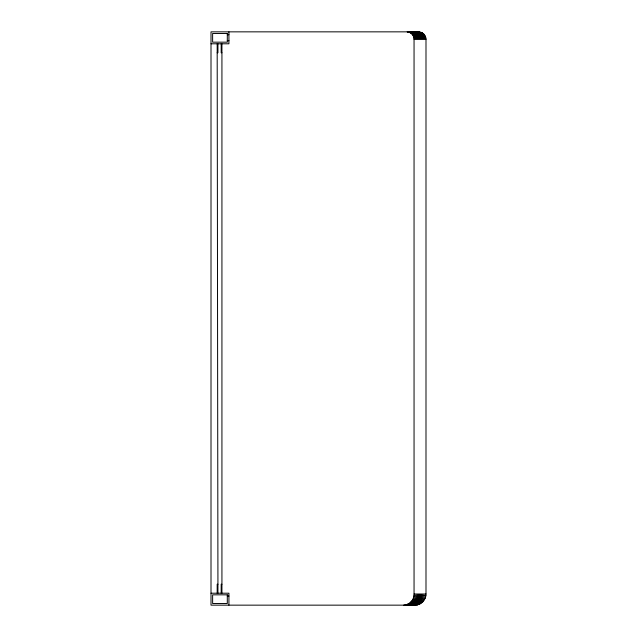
<?xml version="1.0" encoding="UTF-8"?>
<svg xmlns="http://www.w3.org/2000/svg" width="637" height="637" viewBox="0 0 637 637"><rect width="100%" height="100%" fill="white"/><g stroke="black" fill="none" stroke-linecap="round" stroke-linejoin="round"><path stroke-width="0.96" d="M425.994 39.446L414.05 39.446L425.93 38.459L414.034 38.499L425.731 37.479L413.899 37.567L425.412 36.54L413.644 36.651L424.975 35.648L413.27 35.783L424.425 34.82L412.784 34.971L423.772 34.072L411.518 33.57L423.024 33.419L410.761 33.005L422.196 32.869L409.933 32.543L421.304 32.431L408.142 31.961L419.385 31.914L418.398 31.85L211.006 31.85L211.006 605.15L414.846 605.15C420.81 605.277 426.121 599.966 425.994 594.003L425.994 39.446C426.049 35.744 423.064 32.344 419.385 31.914L407.194 31.85C411.064 31.969 414.329 35.592 414.05 39.446L414.05 594.003C414.368 599.759 409.416 605.07 403.651 605.15M414.846 605.15L405.052 605.007L417.737 604.768L407.744 604.187L419.114 604.298L408.986 603.518L420.42 603.653L410.132 602.698L421.63 602.849L411.16 601.734L423.693 600.787L412.051 600.643L424.497 599.576L412.792 599.441L425.142 598.27L413.373 598.159L425.612 596.893L413.779 596.805L425.898 595.46L414.01 595.412L425.994 594.003L414.05 594.003M412.195 34.231L423.772 34.072M227.298 34.709L228.922 34.709M227.298 40.68L228.922 40.68M211.006 43.794L228.922 43.794L228.922 31.85M217.185 43.794L217.185 52.752L217.934 52.752L217.934 43.794M221.931 52.752L221.19 52.752L221.19 43.794M217.934 593.206L217.934 584.248L217.185 584.248L217.185 593.206M221.931 584.248L221.19 584.248L221.19 593.206M211.006 593.206L228.922 593.206L228.922 605.15M227.298 596.065L228.922 596.065M411.16 601.734L422.729 601.885M217.185 52.752L217.934 584.248M221.931 43.794L221.931 593.206M227.298 33.474L212.631 33.474L212.631 42.169L227.298 42.169L227.298 33.474M227.298 594.831L212.631 594.831L212.631 603.526L227.298 603.526L227.298 594.831"/></g></svg>
